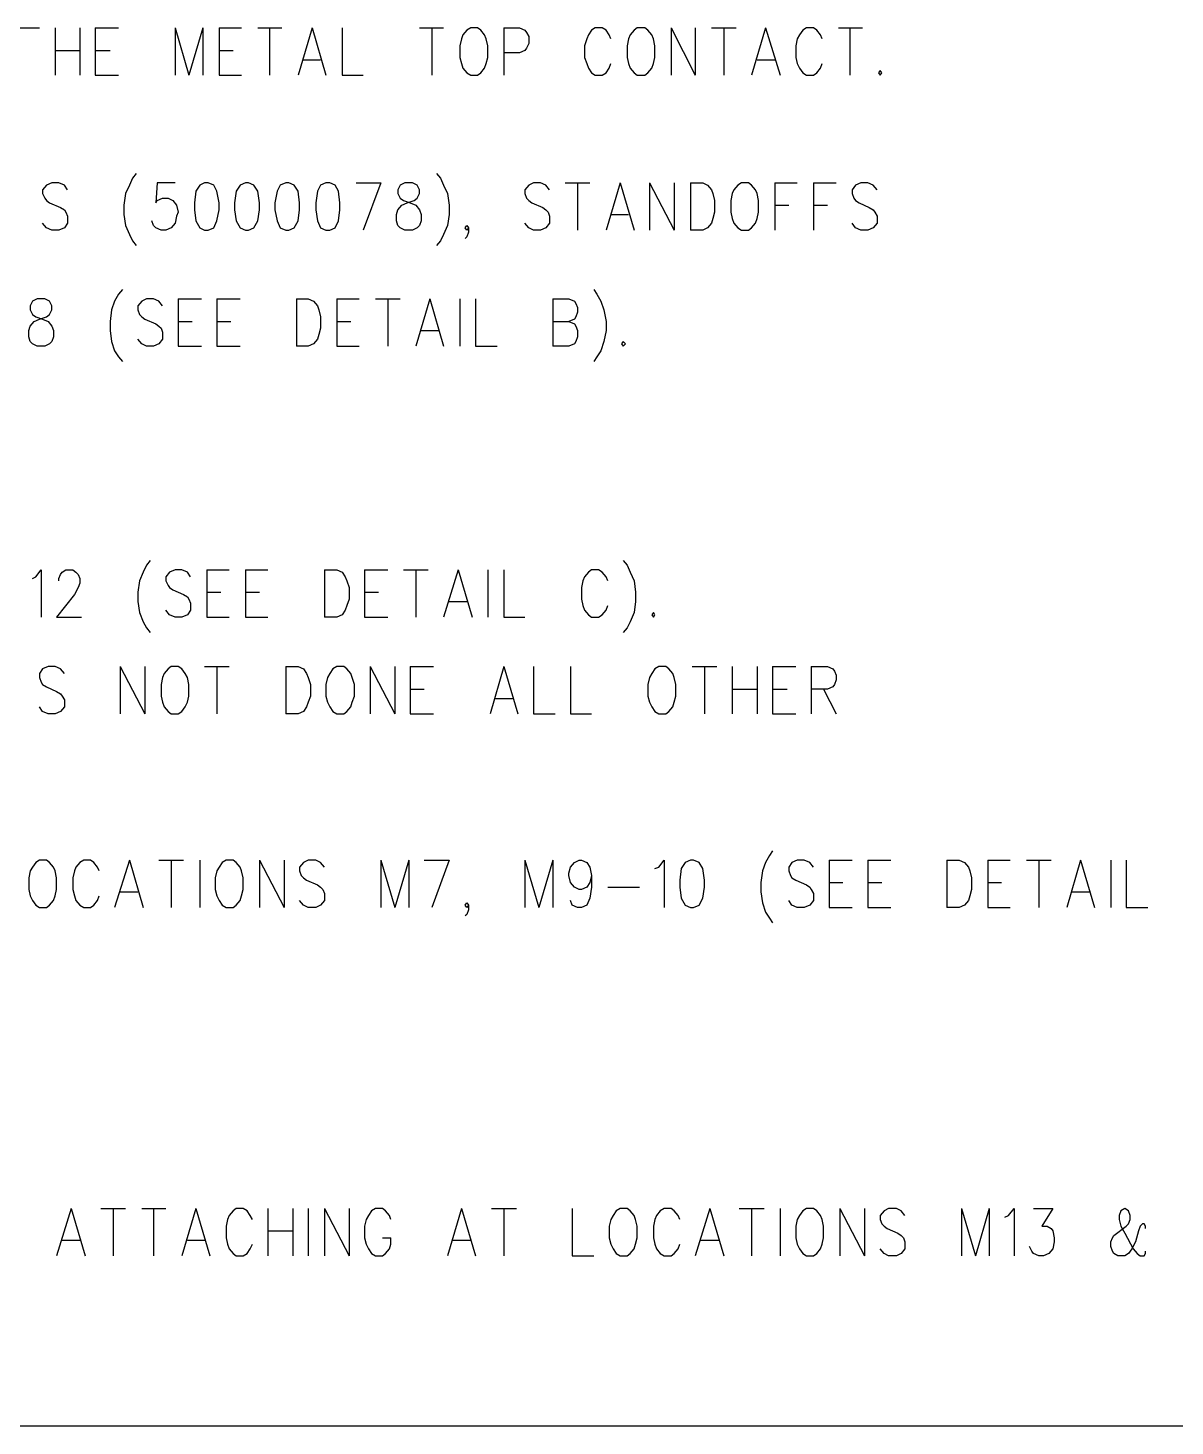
# Model space of a CAD drawing. Extents: x 11.9 to 28.1, y 10.8 to 21.2.
# Drawn here: x 15.109 to 16.591, y 10.799 to 12.605 of the extents above; entities that cross this region are included whole.
import ezdxf

# ---------------------------------------------------------------- set-up
doc = ezdxf.new("R2010")
doc.units = 0
doc.header["$MEASUREMENT"] = 0
doc.layers.add('LAYNR1', color=2, linetype='Continuous')

msp = doc.modelspace()

# ---------------------------------------------------------------- linework, layer by layer
at = {"layer": 'LAYNR1', "color": 7}
for points in [[(15.092, 12.605), (15.124, 12.605)], [(15.144, 12.605), (15.144, 12.544)], [(15.176, 12.605), (15.176, 12.544)], [(15.196, 12.605), (15.196, 12.544)], [(15.196, 12.605), (15.226, 12.605)], [(15.299, 12.605), (15.299, 12.544)], [(15.299, 12.605), (15.317, 12.544)], [(15.335, 12.605), (15.317, 12.544)], [(15.335, 12.605), (15.335, 12.544)], [(15.356, 12.605), (15.356, 12.544)], [(15.356, 12.605), (15.385, 12.605)], [(15.406, 12.605), (15.437, 12.605)], [(15.421, 12.605), (15.421, 12.544)], [(15.476, 12.605), (15.458, 12.544)], [(15.476, 12.605), (15.494, 12.544)], [(15.515, 12.605), (15.515, 12.544)], [(15.615, 12.605), (15.646, 12.605)], [(15.631, 12.605), (15.631, 12.544)], [(15.669, 12.591), (15.667, 12.582), (15.667, 12.567)], [(15.681, 12.605), (15.676, 12.602), (15.671, 12.596), (15.669, 12.591)], [(15.701, 12.591), (15.699, 12.596), (15.694, 12.602), (15.69, 12.605), (15.681, 12.605)], [(15.703, 12.567), (15.703, 12.582), (15.701, 12.591)], [(15.724, 12.605), (15.724, 12.544)], [(15.724, 12.605), (15.744, 12.605), (15.751, 12.602), (15.753, 12.599), (15.756, 12.594), (15.756, 12.585), (15.753, 12.579), (15.751, 12.576), (15.744, 12.573), (15.724, 12.573)], [(15.831, 12.591), (15.828, 12.582), (15.828, 12.567)], [(15.862, 12.591), (15.86, 12.596), (15.856, 12.602), (15.851, 12.605), (15.842, 12.605), (15.837, 12.602), (15.833, 12.596), (15.831, 12.591)], [(15.885, 12.591), (15.883, 12.582), (15.883, 12.567)], [(15.896, 12.605), (15.892, 12.602), (15.887, 12.596), (15.885, 12.591)], [(15.917, 12.591), (15.915, 12.596), (15.91, 12.602), (15.906, 12.605), (15.896, 12.605)], [(15.919, 12.567), (15.919, 12.582), (15.917, 12.591)], [(15.94, 12.605), (15.94, 12.544)], [(15.94, 12.605), (15.971, 12.544)], [(15.971, 12.605), (15.971, 12.544)], [(15.992, 12.605), (16.024, 12.605)], [(16.008, 12.605), (16.008, 12.544)], [(16.062, 12.605), (16.044, 12.544)], [(16.062, 12.605), (16.081, 12.544)], [(16.103, 12.591), (16.101, 12.582), (16.101, 12.567)], [(16.135, 12.591), (16.133, 12.596), (16.128, 12.602), (16.124, 12.605), (16.115, 12.605), (16.11, 12.602), (16.106, 12.596), (16.103, 12.591)], [(16.156, 12.605), (16.187, 12.605)], [(16.171, 12.605), (16.171, 12.544)], [(15.144, 12.576), (15.176, 12.576)], [(15.196, 12.576), (15.215, 12.576)], [(15.356, 12.576), (15.374, 12.576)], [(15.465, 12.564), (15.487, 12.564)], [(15.667, 12.567), (15.669, 12.559), (15.671, 12.553), (15.676, 12.547), (15.681, 12.544)], [(15.69, 12.544), (15.694, 12.547), (15.699, 12.553), (15.701, 12.559), (15.703, 12.567)], [(15.828, 12.567), (15.831, 12.559), (15.833, 12.553), (15.837, 12.547), (15.842, 12.544)], [(15.851, 12.544), (15.856, 12.547), (15.86, 12.553), (15.862, 12.559)], [(15.883, 12.567), (15.885, 12.559), (15.887, 12.553), (15.892, 12.547), (15.896, 12.544)], [(15.906, 12.544), (15.91, 12.547), (15.915, 12.553), (15.917, 12.559), (15.919, 12.567)], [(16.051, 12.564), (16.074, 12.564)], [(16.101, 12.567), (16.103, 12.559), (16.106, 12.553), (16.11, 12.547), (16.115, 12.544)], [(16.124, 12.544), (16.128, 12.547), (16.133, 12.553), (16.135, 12.559)], [(15.196, 12.544), (15.226, 12.544)], [(15.356, 12.544), (15.385, 12.544)], [(15.515, 12.544), (15.542, 12.544)], [(15.681, 12.544), (15.69, 12.544)], [(15.842, 12.544), (15.851, 12.544)], [(15.896, 12.544), (15.906, 12.544)], [(16.115, 12.544), (16.124, 12.544)], [(16.21, 12.55), (16.208, 12.547), (16.21, 12.544)], [(16.21, 12.544), (16.212, 12.547), (16.21, 12.55)], [(15.249, 12.417), (15.244, 12.411), (15.24, 12.402), (15.235, 12.391)], [(15.637, 12.417), (15.642, 12.411), (15.646, 12.402), (15.651, 12.391)], [(15.16, 12.396), (15.156, 12.402), (15.149, 12.405), (15.14, 12.405), (15.133, 12.402), (15.128, 12.396), (15.128, 12.391)], [(15.128, 12.391), (15.131, 12.385), (15.133, 12.382), (15.137, 12.379), (15.151, 12.373), (15.156, 12.37), (15.158, 12.367)], [(15.235, 12.391), (15.233, 12.376), (15.233, 12.364), (15.235, 12.35), (15.24, 12.338), (15.244, 12.33), (15.249, 12.324)], [(15.299, 12.405), (15.276, 12.405), (15.274, 12.379), (15.276, 12.382), (15.283, 12.385), (15.29, 12.385), (15.296, 12.382), (15.301, 12.376), (15.303, 12.367)], [(15.337, 12.405), (15.331, 12.402), (15.326, 12.394), (15.324, 12.379), (15.324, 12.37), (15.326, 12.356), (15.331, 12.347), (15.337, 12.344)], [(15.342, 12.344), (15.349, 12.347), (15.353, 12.356), (15.356, 12.37), (15.356, 12.379), (15.353, 12.394), (15.349, 12.402), (15.342, 12.405), (15.337, 12.405)], [(15.39, 12.405), (15.383, 12.402), (15.378, 12.394), (15.376, 12.379), (15.376, 12.37), (15.378, 12.356), (15.383, 12.347), (15.39, 12.344)], [(15.394, 12.344), (15.401, 12.347), (15.406, 12.356), (15.408, 12.37), (15.408, 12.379), (15.406, 12.394), (15.401, 12.402), (15.394, 12.405), (15.39, 12.405)], [(15.442, 12.405), (15.435, 12.402), (15.431, 12.394), (15.428, 12.379), (15.428, 12.37), (15.431, 12.356), (15.435, 12.347), (15.442, 12.344)], [(15.446, 12.344), (15.453, 12.347), (15.458, 12.356), (15.46, 12.37), (15.46, 12.379), (15.458, 12.394), (15.453, 12.402), (15.446, 12.405), (15.442, 12.405)], [(15.494, 12.405), (15.487, 12.402), (15.483, 12.394), (15.481, 12.379), (15.481, 12.37), (15.483, 12.356), (15.487, 12.347), (15.494, 12.344)], [(15.499, 12.344), (15.506, 12.347), (15.51, 12.356), (15.512, 12.37), (15.512, 12.379), (15.51, 12.394), (15.506, 12.402), (15.499, 12.405), (15.494, 12.405)], [(15.533, 12.405), (15.565, 12.405)], [(15.565, 12.405), (15.542, 12.344)], [(15.596, 12.344), (15.59, 12.347), (15.587, 12.35), (15.585, 12.356), (15.585, 12.364), (15.587, 12.37), (15.592, 12.376), (15.599, 12.379), (15.608, 12.382), (15.612, 12.385), (15.615, 12.391)], [(15.596, 12.405), (15.59, 12.402), (15.587, 12.396), (15.587, 12.391)], [(15.587, 12.391), (15.59, 12.385), (15.594, 12.382), (15.603, 12.379), (15.61, 12.376), (15.615, 12.37), (15.617, 12.364), (15.617, 12.356), (15.615, 12.35), (15.612, 12.347), (15.606, 12.344)], [(15.615, 12.391), (15.615, 12.396), (15.612, 12.402), (15.606, 12.405), (15.596, 12.405)], [(15.651, 12.391), (15.653, 12.376), (15.653, 12.364), (15.651, 12.35), (15.646, 12.338), (15.642, 12.33), (15.637, 12.324)], [(15.783, 12.396), (15.778, 12.402), (15.771, 12.405), (15.762, 12.405), (15.756, 12.402), (15.751, 12.396), (15.751, 12.391)], [(15.751, 12.391), (15.753, 12.385), (15.756, 12.382), (15.76, 12.379), (15.774, 12.373), (15.778, 12.37), (15.781, 12.367)], [(15.803, 12.405), (15.835, 12.405)], [(15.819, 12.405), (15.819, 12.344)], [(15.874, 12.405), (15.856, 12.344)], [(15.874, 12.405), (15.892, 12.344)], [(15.912, 12.405), (15.912, 12.344)], [(15.912, 12.405), (15.944, 12.344)], [(15.944, 12.405), (15.944, 12.344)], [(15.965, 12.405), (15.965, 12.344)], [(15.965, 12.405), (15.981, 12.405), (15.987, 12.402), (15.992, 12.396), (15.994, 12.391)], [(15.994, 12.391), (15.996, 12.382), (15.996, 12.367)], [(16.019, 12.391), (16.017, 12.382), (16.017, 12.367)], [(16.031, 12.405), (16.026, 12.402), (16.021, 12.396), (16.019, 12.391)], [(16.051, 12.391), (16.049, 12.396), (16.044, 12.402), (16.04, 12.405), (16.031, 12.405)], [(16.053, 12.367), (16.053, 12.382), (16.051, 12.391)], [(16.074, 12.405), (16.074, 12.344)], [(16.074, 12.405), (16.103, 12.405)], [(16.124, 12.405), (16.124, 12.344)], [(16.124, 12.405), (16.153, 12.405)], [(16.206, 12.396), (16.201, 12.402), (16.194, 12.405), (16.185, 12.405), (16.178, 12.402), (16.174, 12.396), (16.174, 12.391)], [(16.174, 12.391), (16.176, 12.385), (16.178, 12.382), (16.183, 12.379), (16.196, 12.373), (16.201, 12.37), (16.203, 12.367)], [(16.074, 12.376), (16.092, 12.376)], [(16.124, 12.376), (16.142, 12.376)], [(15.158, 12.367), (15.16, 12.362), (15.16, 12.353), (15.156, 12.347), (15.149, 12.344)], [(15.281, 12.344), (15.274, 12.347), (15.271, 12.35), (15.269, 12.356)], [(15.303, 12.367), (15.301, 12.362), (15.299, 12.353), (15.294, 12.347), (15.287, 12.344)], [(15.781, 12.367), (15.783, 12.362), (15.783, 12.353), (15.778, 12.347), (15.771, 12.344)], [(15.862, 12.364), (15.885, 12.364)], [(15.996, 12.367), (15.994, 12.359), (15.992, 12.353), (15.987, 12.347), (15.981, 12.344)], [(16.017, 12.367), (16.019, 12.359), (16.021, 12.353), (16.026, 12.347), (16.031, 12.344)], [(16.04, 12.344), (16.044, 12.347), (16.049, 12.353), (16.051, 12.359), (16.053, 12.367)], [(16.203, 12.367), (16.206, 12.362), (16.206, 12.353), (16.201, 12.347), (16.194, 12.344)], [(15.14, 12.344), (15.133, 12.347), (15.128, 12.353)], [(15.149, 12.344), (15.14, 12.344)], [(15.287, 12.344), (15.281, 12.344)], [(15.337, 12.344), (15.342, 12.344)], [(15.39, 12.344), (15.394, 12.344)], [(15.442, 12.344), (15.446, 12.344)], [(15.494, 12.344), (15.499, 12.344)], [(15.606, 12.344), (15.596, 12.344)], [(15.676, 12.344), (15.674, 12.347), (15.676, 12.35), (15.678, 12.347), (15.678, 12.341), (15.676, 12.335), (15.674, 12.333)], [(15.678, 12.347), (15.676, 12.344)], [(15.762, 12.344), (15.756, 12.347), (15.751, 12.353)], [(15.771, 12.344), (15.762, 12.344)], [(15.981, 12.344), (15.965, 12.344)], [(16.031, 12.344), (16.04, 12.344)], [(16.185, 12.344), (16.178, 12.347), (16.174, 12.353)], [(16.194, 12.344), (16.185, 12.344)], [(15.231, 12.267), (15.226, 12.261), (15.221, 12.252), (15.217, 12.241)], [(15.84, 12.267), (15.844, 12.261), (15.849, 12.252), (15.853, 12.241)], [(15.121, 12.255), (15.115, 12.252), (15.112, 12.246), (15.112, 12.241)], [(15.14, 12.241), (15.14, 12.246), (15.137, 12.252), (15.131, 12.255), (15.121, 12.255)], [(15.283, 12.246), (15.278, 12.252), (15.271, 12.255), (15.262, 12.255), (15.256, 12.252), (15.251, 12.246), (15.251, 12.241)], [(15.303, 12.255), (15.303, 12.194)], [(15.303, 12.255), (15.333, 12.255)], [(15.353, 12.255), (15.353, 12.194)], [(15.353, 12.255), (15.383, 12.255)], [(15.456, 12.255), (15.456, 12.194)], [(15.456, 12.255), (15.471, 12.255), (15.478, 12.252), (15.483, 12.246), (15.485, 12.241)], [(15.508, 12.255), (15.508, 12.194)], [(15.508, 12.255), (15.537, 12.255)], [(15.558, 12.255), (15.59, 12.255)], [(15.574, 12.255), (15.574, 12.194)], [(15.628, 12.255), (15.61, 12.194)], [(15.628, 12.255), (15.646, 12.194)], [(15.667, 12.255), (15.667, 12.194)], [(15.687, 12.255), (15.687, 12.194)], [(15.787, 12.255), (15.787, 12.194)], [(15.787, 12.255), (15.808, 12.255), (15.815, 12.252), (15.817, 12.249), (15.819, 12.244), (15.819, 12.238), (15.817, 12.232), (15.815, 12.229), (15.808, 12.226)], [(15.121, 12.194), (15.115, 12.197), (15.112, 12.2), (15.11, 12.206), (15.11, 12.214), (15.112, 12.22), (15.117, 12.226), (15.124, 12.229), (15.133, 12.232), (15.137, 12.235), (15.14, 12.241)], [(15.112, 12.241), (15.115, 12.235), (15.119, 12.232), (15.128, 12.229), (15.135, 12.226), (15.14, 12.22), (15.142, 12.214), (15.142, 12.206), (15.14, 12.2), (15.137, 12.197), (15.131, 12.194)], [(15.217, 12.241), (15.215, 12.226), (15.215, 12.214), (15.217, 12.2), (15.221, 12.188), (15.226, 12.18), (15.231, 12.174)], [(15.251, 12.241), (15.253, 12.235), (15.256, 12.232), (15.26, 12.229), (15.274, 12.223), (15.278, 12.22), (15.281, 12.217)], [(15.485, 12.241), (15.487, 12.232), (15.487, 12.217)], [(15.853, 12.241), (15.856, 12.226), (15.856, 12.214), (15.853, 12.2), (15.849, 12.188), (15.844, 12.18), (15.84, 12.174)], [(15.281, 12.217), (15.283, 12.212), (15.283, 12.203), (15.278, 12.197), (15.271, 12.194)], [(15.303, 12.226), (15.321, 12.226)], [(15.353, 12.226), (15.371, 12.226)], [(15.487, 12.217), (15.485, 12.209), (15.483, 12.203), (15.478, 12.197), (15.471, 12.194)], [(15.508, 12.226), (15.526, 12.226)], [(15.617, 12.214), (15.64, 12.214)], [(15.787, 12.226), (15.808, 12.226), (15.815, 12.223), (15.817, 12.22), (15.819, 12.214), (15.819, 12.206), (15.817, 12.2), (15.815, 12.197), (15.808, 12.194)], [(15.131, 12.194), (15.121, 12.194)], [(15.262, 12.194), (15.256, 12.197), (15.251, 12.203)], [(15.271, 12.194), (15.262, 12.194)], [(15.303, 12.194), (15.333, 12.194)], [(15.353, 12.194), (15.383, 12.194)], [(15.471, 12.194), (15.456, 12.194)], [(15.508, 12.194), (15.537, 12.194)], [(15.687, 12.194), (15.715, 12.194)], [(15.808, 12.194), (15.787, 12.194)], [(15.878, 12.2), (15.876, 12.197), (15.878, 12.194)], [(15.878, 12.194), (15.881, 12.197), (15.878, 12.2)], [(15.115, 11.894), (15.119, 11.896), (15.126, 11.905), (15.126, 11.844)], [(15.149, 11.891), (15.149, 11.894), (15.151, 11.899), (15.153, 11.902), (15.158, 11.905), (15.167, 11.905), (15.171, 11.902), (15.174, 11.899), (15.176, 11.894), (15.176, 11.888), (15.174, 11.882), (15.169, 11.873), (15.146, 11.844)], [(15.267, 11.917), (15.262, 11.911), (15.258, 11.902), (15.253, 11.891)], [(15.319, 11.896), (15.315, 11.902), (15.308, 11.905), (15.299, 11.905), (15.292, 11.902), (15.287, 11.896), (15.287, 11.891)], [(15.34, 11.905), (15.34, 11.844)], [(15.34, 11.905), (15.369, 11.905)], [(15.39, 11.905), (15.39, 11.844)], [(15.39, 11.905), (15.419, 11.905)], [(15.492, 11.905), (15.492, 11.844)], [(15.492, 11.905), (15.508, 11.905), (15.515, 11.902), (15.519, 11.896), (15.521, 11.891)], [(15.544, 11.905), (15.544, 11.844)], [(15.544, 11.905), (15.574, 11.905)], [(15.594, 11.905), (15.626, 11.905)], [(15.61, 11.905), (15.61, 11.844)], [(15.665, 11.905), (15.646, 11.844)], [(15.665, 11.905), (15.683, 11.844)], [(15.703, 11.905), (15.703, 11.844)], [(15.724, 11.905), (15.724, 11.844)], [(15.858, 11.891), (15.856, 11.896), (15.851, 11.902), (15.846, 11.905), (15.837, 11.905), (15.833, 11.902), (15.828, 11.896), (15.826, 11.891)], [(15.878, 11.917), (15.883, 11.911), (15.887, 11.902), (15.892, 11.891)], [(15.253, 11.891), (15.251, 11.876), (15.251, 11.864), (15.253, 11.85), (15.258, 11.838), (15.262, 11.83), (15.267, 11.824)], [(15.287, 11.891), (15.29, 11.885), (15.292, 11.882), (15.296, 11.879), (15.31, 11.873), (15.315, 11.87), (15.317, 11.867)], [(15.521, 11.891), (15.524, 11.882), (15.524, 11.867)], [(15.826, 11.891), (15.824, 11.882), (15.824, 11.867)], [(15.892, 11.891), (15.894, 11.876), (15.894, 11.864), (15.892, 11.85), (15.887, 11.838), (15.883, 11.83), (15.878, 11.824)], [(15.317, 11.867), (15.319, 11.862), (15.319, 11.853), (15.315, 11.847), (15.308, 11.844)], [(15.34, 11.876), (15.358, 11.876)], [(15.39, 11.876), (15.408, 11.876)], [(15.524, 11.867), (15.521, 11.859), (15.519, 11.853), (15.515, 11.847), (15.508, 11.844)], [(15.544, 11.876), (15.562, 11.876)], [(15.824, 11.867), (15.826, 11.859), (15.828, 11.853), (15.833, 11.847), (15.837, 11.844)], [(15.299, 11.844), (15.292, 11.847), (15.287, 11.853)], [(15.653, 11.864), (15.676, 11.864)], [(15.846, 11.844), (15.851, 11.847), (15.856, 11.853), (15.858, 11.859)], [(15.917, 11.85), (15.915, 11.847), (15.917, 11.844)], [(15.917, 11.844), (15.919, 11.847), (15.917, 11.85)], [(15.146, 11.844), (15.178, 11.844)], [(15.308, 11.844), (15.299, 11.844)], [(15.34, 11.844), (15.369, 11.844)], [(15.39, 11.844), (15.419, 11.844)], [(15.508, 11.844), (15.492, 11.844)], [(15.544, 11.844), (15.574, 11.844)], [(15.724, 11.844), (15.751, 11.844)], [(15.837, 11.844), (15.846, 11.844)], [(15.156, 11.771), (15.151, 11.777), (15.144, 11.78), (15.135, 11.78), (15.128, 11.777), (15.124, 11.771), (15.124, 11.766)], [(15.228, 11.78), (15.228, 11.719)], [(15.228, 11.78), (15.26, 11.719)], [(15.26, 11.78), (15.26, 11.719)], [(15.294, 11.78), (15.29, 11.777), (15.285, 11.771), (15.283, 11.766)], [(15.315, 11.766), (15.312, 11.771), (15.308, 11.777), (15.303, 11.78), (15.294, 11.78)], [(15.337, 11.78), (15.369, 11.78)], [(15.353, 11.78), (15.353, 11.719)], [(15.442, 11.78), (15.442, 11.719)], [(15.442, 11.78), (15.458, 11.78), (15.465, 11.777), (15.469, 11.771), (15.471, 11.766)], [(15.508, 11.78), (15.503, 11.777), (15.499, 11.771), (15.496, 11.766)], [(15.528, 11.766), (15.526, 11.771), (15.521, 11.777), (15.517, 11.78), (15.508, 11.78)], [(15.551, 11.78), (15.551, 11.719)], [(15.551, 11.78), (15.583, 11.719)], [(15.583, 11.78), (15.583, 11.719)], [(15.603, 11.78), (15.603, 11.719)], [(15.603, 11.78), (15.633, 11.78)], [(15.724, 11.78), (15.706, 11.719)], [(15.724, 11.78), (15.742, 11.719)], [(15.762, 11.78), (15.762, 11.719)], [(15.81, 11.78), (15.81, 11.719)], [(15.924, 11.78), (15.919, 11.777), (15.915, 11.771), (15.912, 11.766)], [(15.944, 11.766), (15.942, 11.771), (15.937, 11.777), (15.933, 11.78), (15.924, 11.78)], [(15.967, 11.78), (15.999, 11.78)], [(15.983, 11.78), (15.983, 11.719)], [(16.019, 11.78), (16.019, 11.719)], [(16.051, 11.78), (16.051, 11.719)], [(16.071, 11.78), (16.071, 11.719)], [(16.071, 11.78), (16.101, 11.78)], [(16.121, 11.78), (16.121, 11.719)], [(16.121, 11.78), (16.142, 11.78), (16.149, 11.777), (16.151, 11.774), (16.153, 11.769), (16.153, 11.763), (16.151, 11.757), (16.149, 11.754), (16.142, 11.751), (16.121, 11.751)], [(15.124, 11.766), (15.126, 11.76), (15.128, 11.757), (15.133, 11.754), (15.146, 11.748), (15.151, 11.745), (15.153, 11.742)], [(15.283, 11.766), (15.281, 11.757), (15.281, 11.742)], [(15.317, 11.742), (15.317, 11.757), (15.315, 11.766)], [(15.471, 11.766), (15.474, 11.757), (15.474, 11.742)], [(15.496, 11.766), (15.494, 11.757), (15.494, 11.742)], [(15.531, 11.742), (15.531, 11.757), (15.528, 11.766)], [(15.912, 11.766), (15.91, 11.757), (15.91, 11.742)], [(15.946, 11.742), (15.946, 11.757), (15.944, 11.766)], [(15.153, 11.742), (15.156, 11.737), (15.156, 11.728), (15.151, 11.722), (15.144, 11.719)], [(15.281, 11.742), (15.283, 11.734), (15.285, 11.728), (15.29, 11.722), (15.294, 11.719)], [(15.303, 11.719), (15.308, 11.722), (15.312, 11.728), (15.315, 11.734), (15.317, 11.742)], [(15.474, 11.742), (15.471, 11.734), (15.469, 11.728), (15.465, 11.722), (15.458, 11.719)], [(15.494, 11.742), (15.496, 11.734), (15.499, 11.728), (15.503, 11.722), (15.508, 11.719)], [(15.517, 11.719), (15.521, 11.722), (15.526, 11.728), (15.528, 11.734), (15.531, 11.742)], [(15.603, 11.751), (15.621, 11.751)], [(15.91, 11.742), (15.912, 11.734), (15.915, 11.728), (15.919, 11.722), (15.924, 11.719)], [(15.933, 11.719), (15.937, 11.722), (15.942, 11.728), (15.944, 11.734), (15.946, 11.742)], [(16.019, 11.751), (16.051, 11.751)], [(16.071, 11.751), (16.09, 11.751)], [(16.137, 11.751), (16.153, 11.719)], [(15.135, 11.719), (15.128, 11.722), (15.124, 11.728)], [(15.712, 11.739), (15.735, 11.739)], [(15.144, 11.719), (15.135, 11.719)], [(15.294, 11.719), (15.303, 11.719)], [(15.458, 11.719), (15.442, 11.719)], [(15.508, 11.719), (15.517, 11.719)], [(15.603, 11.719), (15.633, 11.719)], [(15.762, 11.719), (15.79, 11.719)], [(15.81, 11.719), (15.837, 11.719)], [(15.924, 11.719), (15.933, 11.719)], [(16.071, 11.719), (16.101, 11.719)], [(16.071, 11.542), (16.067, 11.536), (16.062, 11.527), (16.058, 11.516)], [(15.124, 11.53), (15.119, 11.527), (15.115, 11.521), (15.112, 11.516)], [(15.144, 11.516), (15.142, 11.521), (15.137, 11.527), (15.133, 11.53), (15.124, 11.53)], [(15.201, 11.516), (15.199, 11.521), (15.194, 11.527), (15.19, 11.53), (15.181, 11.53), (15.176, 11.527), (15.171, 11.521), (15.169, 11.516)], [(15.24, 11.53), (15.221, 11.469)], [(15.24, 11.53), (15.258, 11.469)], [(15.278, 11.53), (15.31, 11.53)], [(15.294, 11.53), (15.294, 11.469)], [(15.331, 11.53), (15.331, 11.469)], [(15.365, 11.53), (15.36, 11.527), (15.356, 11.521), (15.353, 11.516)], [(15.385, 11.516), (15.383, 11.521), (15.378, 11.527), (15.374, 11.53), (15.365, 11.53)], [(15.408, 11.53), (15.408, 11.469)], [(15.408, 11.53), (15.44, 11.469)], [(15.44, 11.53), (15.44, 11.469)], [(15.492, 11.521), (15.487, 11.527), (15.481, 11.53), (15.471, 11.53), (15.465, 11.527), (15.46, 11.521), (15.46, 11.516)], [(15.565, 11.53), (15.565, 11.469)], [(15.565, 11.53), (15.583, 11.469)], [(15.601, 11.53), (15.583, 11.469)], [(15.601, 11.53), (15.601, 11.469)], [(15.621, 11.53), (15.653, 11.53)], [(15.653, 11.53), (15.631, 11.469)], [(15.751, 11.53), (15.751, 11.469)], [(15.751, 11.53), (15.769, 11.469)], [(15.787, 11.53), (15.769, 11.469)], [(15.787, 11.53), (15.787, 11.469)], [(15.821, 11.492), (15.815, 11.495), (15.81, 11.501), (15.808, 11.51), (15.808, 11.513), (15.81, 11.521), (15.815, 11.527), (15.821, 11.53), (15.824, 11.53), (15.831, 11.527), (15.835, 11.521), (15.837, 11.51), (15.837, 11.495), (15.835, 11.481), (15.831, 11.472), (15.824, 11.469)], [(15.919, 11.519), (15.924, 11.521), (15.931, 11.53), (15.931, 11.469)], [(15.965, 11.53), (15.958, 11.527), (15.953, 11.519), (15.951, 11.504), (15.951, 11.495), (15.953, 11.481), (15.958, 11.472), (15.965, 11.469)], [(15.969, 11.469), (15.976, 11.472), (15.981, 11.481), (15.983, 11.495), (15.983, 11.504), (15.981, 11.519), (15.976, 11.527), (15.969, 11.53), (15.965, 11.53)], [(16.124, 11.521), (16.119, 11.527), (16.112, 11.53), (16.103, 11.53), (16.096, 11.527), (16.092, 11.521), (16.092, 11.516)], [(16.144, 11.53), (16.144, 11.469)], [(16.144, 11.53), (16.174, 11.53)], [(16.194, 11.53), (16.194, 11.469)], [(16.194, 11.53), (16.224, 11.53)], [(16.296, 11.53), (16.296, 11.469)], [(16.296, 11.53), (16.312, 11.53), (16.319, 11.527), (16.324, 11.521), (16.326, 11.516)], [(16.349, 11.53), (16.349, 11.469)], [(16.349, 11.53), (16.378, 11.53)], [(16.399, 11.53), (16.431, 11.53)], [(16.415, 11.53), (16.415, 11.469)], [(16.469, 11.53), (16.451, 11.469)], [(16.469, 11.53), (16.487, 11.469)], [(16.508, 11.53), (16.508, 11.469)], [(16.528, 11.53), (16.528, 11.469)], [(15.112, 11.516), (15.11, 11.507), (15.11, 11.492)], [(15.146, 11.492), (15.146, 11.507), (15.144, 11.516)], [(15.169, 11.516), (15.167, 11.507), (15.167, 11.492)], [(15.353, 11.516), (15.351, 11.507), (15.351, 11.492)], [(15.387, 11.492), (15.387, 11.507), (15.385, 11.516)], [(15.46, 11.516), (15.462, 11.51), (15.465, 11.507), (15.469, 11.504), (15.483, 11.498), (15.487, 11.495), (15.49, 11.492)], [(15.837, 11.51), (15.835, 11.501), (15.831, 11.495), (15.824, 11.492)], [(16.058, 11.516), (16.056, 11.501), (16.056, 11.489), (16.058, 11.475), (16.062, 11.463), (16.067, 11.455), (16.071, 11.449)], [(16.092, 11.516), (16.094, 11.51), (16.096, 11.507), (16.101, 11.504), (16.115, 11.498), (16.119, 11.495), (16.121, 11.492)], [(16.326, 11.516), (16.328, 11.507), (16.328, 11.492)], [(15.11, 11.492), (15.112, 11.484), (15.115, 11.478), (15.119, 11.472), (15.124, 11.469)], [(15.133, 11.469), (15.137, 11.472), (15.142, 11.478), (15.144, 11.484), (15.146, 11.492)], [(15.167, 11.492), (15.169, 11.484), (15.171, 11.478), (15.176, 11.472), (15.181, 11.469)], [(15.228, 11.489), (15.251, 11.489)], [(15.351, 11.492), (15.353, 11.484), (15.356, 11.478), (15.36, 11.472), (15.365, 11.469)], [(15.374, 11.469), (15.378, 11.472), (15.383, 11.478), (15.385, 11.484), (15.387, 11.492)], [(15.49, 11.492), (15.492, 11.487), (15.492, 11.478), (15.487, 11.472), (15.481, 11.469)], [(15.824, 11.492), (15.821, 11.492)], [(15.858, 11.495), (15.899, 11.495)], [(16.121, 11.492), (16.124, 11.487), (16.124, 11.478), (16.119, 11.472), (16.112, 11.469)], [(16.144, 11.501), (16.162, 11.501)], [(16.194, 11.501), (16.212, 11.501)], [(16.328, 11.492), (16.326, 11.484), (16.324, 11.478), (16.319, 11.472), (16.312, 11.469)], [(16.349, 11.501), (16.367, 11.501)], [(16.458, 11.489), (16.481, 11.489)], [(15.124, 11.469), (15.133, 11.469)], [(15.181, 11.469), (15.19, 11.469)], [(15.19, 11.469), (15.194, 11.472), (15.199, 11.478), (15.201, 11.484)], [(15.365, 11.469), (15.374, 11.469)], [(15.471, 11.469), (15.465, 11.472), (15.46, 11.478)], [(15.481, 11.469), (15.471, 11.469)], [(15.676, 11.469), (15.674, 11.472), (15.676, 11.475), (15.678, 11.472), (15.678, 11.466), (15.676, 11.46), (15.674, 11.458)], [(15.678, 11.472), (15.676, 11.469)], [(15.819, 11.469), (15.812, 11.472), (15.81, 11.478)], [(15.824, 11.469), (15.819, 11.469)], [(15.965, 11.469), (15.969, 11.469)], [(16.103, 11.469), (16.096, 11.472), (16.092, 11.478)], [(16.112, 11.469), (16.103, 11.469)], [(16.144, 11.469), (16.174, 11.469)], [(16.194, 11.469), (16.224, 11.469)], [(16.312, 11.469), (16.296, 11.469)], [(16.349, 11.469), (16.378, 11.469)], [(16.528, 11.469), (16.556, 11.469)], [(15.165, 11.08), (15.146, 11.019)], [(15.165, 11.08), (15.183, 11.019)], [(15.203, 11.08), (15.235, 11.08)], [(15.219, 11.08), (15.219, 11.019)], [(15.256, 11.08), (15.287, 11.08)], [(15.271, 11.08), (15.271, 11.019)], [(15.326, 11.08), (15.308, 11.019)], [(15.326, 11.08), (15.344, 11.019)], [(15.399, 11.066), (15.396, 11.071), (15.392, 11.077), (15.387, 11.08), (15.378, 11.08), (15.374, 11.077), (15.369, 11.071), (15.367, 11.066)], [(15.419, 11.08), (15.419, 11.019)], [(15.451, 11.08), (15.451, 11.019)], [(15.471, 11.08), (15.471, 11.019)], [(15.492, 11.08), (15.492, 11.019)], [(15.492, 11.08), (15.524, 11.019)], [(15.524, 11.08), (15.524, 11.019)], [(15.578, 11.066), (15.576, 11.071), (15.571, 11.077), (15.567, 11.08), (15.558, 11.08), (15.553, 11.077), (15.549, 11.071), (15.546, 11.066)], [(15.669, 11.08), (15.651, 11.019)], [(15.669, 11.08), (15.687, 11.019)], [(15.708, 11.08), (15.74, 11.08)], [(15.724, 11.08), (15.724, 11.019)], [(15.812, 11.08), (15.812, 11.019)], [(15.874, 11.08), (15.869, 11.077), (15.865, 11.071), (15.862, 11.066)], [(15.894, 11.066), (15.892, 11.071), (15.887, 11.077), (15.883, 11.08), (15.874, 11.08)], [(15.951, 11.066), (15.949, 11.071), (15.944, 11.077), (15.94, 11.08), (15.931, 11.08), (15.926, 11.077), (15.921, 11.071), (15.919, 11.066)], [(15.99, 11.08), (15.971, 11.019)], [(15.99, 11.08), (16.008, 11.019)], [(16.028, 11.08), (16.06, 11.08)], [(16.044, 11.08), (16.044, 11.019)], [(16.081, 11.08), (16.081, 11.019)], [(16.115, 11.08), (16.11, 11.077), (16.106, 11.071), (16.103, 11.066)], [(16.135, 11.066), (16.133, 11.071), (16.128, 11.077), (16.124, 11.08), (16.115, 11.08)], [(16.158, 11.08), (16.158, 11.019)], [(16.158, 11.08), (16.19, 11.019)], [(16.19, 11.08), (16.19, 11.019)], [(16.242, 11.071), (16.237, 11.077), (16.231, 11.08), (16.221, 11.08), (16.215, 11.077), (16.21, 11.071), (16.21, 11.066)], [(16.315, 11.08), (16.315, 11.019)], [(16.315, 11.08), (16.333, 11.019)], [(16.351, 11.08), (16.333, 11.019)], [(16.351, 11.08), (16.351, 11.019)], [(16.371, 11.069), (16.376, 11.071), (16.383, 11.08), (16.383, 11.019)], [(16.408, 11.08), (16.433, 11.08), (16.419, 11.057), (16.426, 11.057), (16.431, 11.054), (16.433, 11.051), (16.435, 11.042)], [(16.533, 11.066), (16.533, 11.071), (16.531, 11.077), (16.526, 11.08), (16.521, 11.077), (16.519, 11.071), (16.519, 11.066)], [(15.367, 11.066), (15.365, 11.057), (15.365, 11.042)], [(15.546, 11.066), (15.544, 11.057), (15.544, 11.042)], [(15.862, 11.066), (15.86, 11.057), (15.86, 11.042)], [(15.896, 11.042), (15.896, 11.057), (15.894, 11.066)], [(15.919, 11.066), (15.917, 11.057), (15.917, 11.042)], [(16.103, 11.066), (16.101, 11.057), (16.101, 11.042)], [(16.137, 11.042), (16.137, 11.057), (16.135, 11.066)], [(16.21, 11.066), (16.212, 11.06), (16.215, 11.057), (16.219, 11.054), (16.233, 11.048), (16.237, 11.045), (16.24, 11.042)], [(16.51, 11.042), (16.512, 11.045), (16.528, 11.057), (16.531, 11.06), (16.533, 11.066)], [(16.519, 11.066), (16.521, 11.057), (16.526, 11.048), (16.537, 11.028), (16.542, 11.022), (16.546, 11.019)], [(16.553, 11.054), (16.553, 11.057), (16.551, 11.06), (16.549, 11.06), (16.546, 11.057), (16.544, 11.051), (16.54, 11.037), (16.535, 11.028), (16.531, 11.022), (16.526, 11.019)], [(15.153, 11.039), (15.176, 11.039)], [(15.315, 11.039), (15.337, 11.039)], [(15.365, 11.042), (15.367, 11.034), (15.369, 11.028), (15.374, 11.022), (15.378, 11.019)], [(15.419, 11.051), (15.451, 11.051)], [(15.544, 11.042), (15.546, 11.034), (15.549, 11.028), (15.553, 11.022), (15.558, 11.019)], [(15.567, 11.019), (15.571, 11.022), (15.576, 11.028), (15.578, 11.034), (15.578, 11.042)], [(15.567, 11.042), (15.578, 11.042)], [(15.658, 11.039), (15.681, 11.039)], [(15.86, 11.042), (15.862, 11.034), (15.865, 11.028), (15.869, 11.022), (15.874, 11.019)], [(15.883, 11.019), (15.887, 11.022), (15.892, 11.028), (15.894, 11.034), (15.896, 11.042)], [(15.917, 11.042), (15.919, 11.034), (15.921, 11.028), (15.926, 11.022), (15.931, 11.019)], [(15.978, 11.039), (16.001, 11.039)], [(16.101, 11.042), (16.103, 11.034), (16.106, 11.028), (16.11, 11.022), (16.115, 11.019)], [(16.124, 11.019), (16.128, 11.022), (16.133, 11.028), (16.135, 11.034), (16.137, 11.042)], [(16.24, 11.042), (16.242, 11.037), (16.242, 11.028), (16.237, 11.022), (16.231, 11.019)], [(16.435, 11.042), (16.435, 11.037), (16.433, 11.028), (16.428, 11.022), (16.421, 11.019)], [(16.517, 11.019), (16.512, 11.022), (16.51, 11.025), (16.508, 11.031), (16.508, 11.037), (16.51, 11.042)], [(15.378, 11.019), (15.387, 11.019)], [(15.387, 11.019), (15.392, 11.022), (15.396, 11.028), (15.399, 11.034)], [(15.558, 11.019), (15.567, 11.019)], [(15.812, 11.019), (15.84, 11.019)], [(15.874, 11.019), (15.883, 11.019)], [(15.931, 11.019), (15.94, 11.019)], [(15.94, 11.019), (15.944, 11.022), (15.949, 11.028), (15.951, 11.034)], [(16.115, 11.019), (16.124, 11.019)], [(16.221, 11.019), (16.215, 11.022), (16.21, 11.028)], [(16.231, 11.019), (16.221, 11.019)], [(16.415, 11.019), (16.408, 11.022), (16.406, 11.025), (16.403, 11.031)], [(16.421, 11.019), (16.415, 11.019)], [(16.526, 11.019), (16.517, 11.019)], [(16.546, 11.019), (16.551, 11.019)], [(16.551, 11.019), (16.553, 11.022), (16.553, 11.025)], [(28.093, 10.799), (11.892, 10.799)]]:
    msp.add_lwpolyline(points, dxfattribs=at)

doc.saveas('drawing.dxf')
